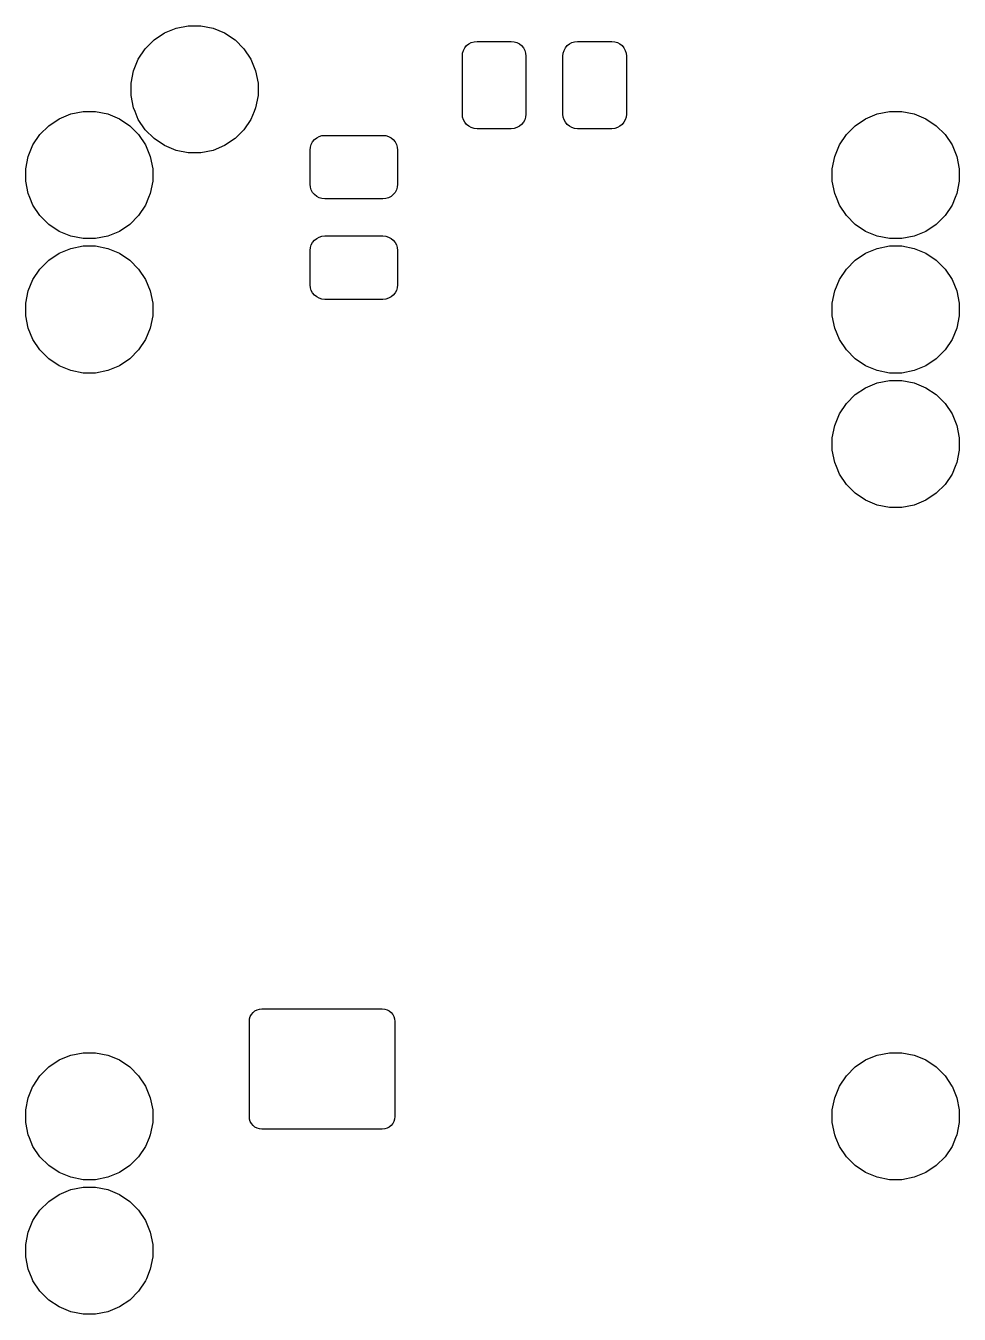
# Model space of a CAD drawing. Extents: x -2.2 to 93.1, y -83.6 to 12.9.
# Drawn here: x 26.8 to 44.44, y -22.22 to 2.12 of the extents above; entities that cross this region are included whole.
import ezdxf

# ---------------------------------------------------------------- set-up
doc = ezdxf.new("R2010")
doc.units = 0
doc.layers.add('BLACK', color=7, linetype='CONTINUOUS')

msp = doc.modelspace()

# ---------------------------------------------------------------- linework, layer by layer
at = {"layer": 'BLACK', "linetype": 'CONTINUOUS'}
for p, q in [((29.225, 1.8521), (29.4216, 1.98343)), ((29.4216, 1.98343), (29.64, 2.07388)), ((29.64, 2.07388), (29.8718, 2.12)), ((29.64, 2.07388), (29.64, 2.07388)), ((29.64, 2.07388), (29.64, 2.07388)), ((29.8718, 2.12), (30.1082, 2.12)), ((30.1082, 2.12), (30.34, 2.07388)), ((30.34, 2.07388), (30.34, 2.07388)), ((30.34, 2.07388), (30.34, 2.07388)), ((30.34, 2.07388), (30.5584, 1.98343)), ((30.5584, 1.98343), (30.755, 1.8521)), ((29.0579, 1.68495), (29.225, 1.8521)), ((30.755, 1.8521), (30.9221, 1.68495)), ((35.0965, 1.70264), (35.1307, 1.74428)), ((35.1307, 1.74428), (35.1724, 1.77845)), ((35.1724, 1.77845), (35.2199, 1.80384)), ((35.2199, 1.80384), (35.2714, 1.81948)), ((35.2714, 1.81948), (35.3275, 1.825)), ((35.3275, 1.825), (35.9725, 1.825)), ((35.9725, 1.825), (36.0286, 1.81948)), ((36.0286, 1.81948), (36.0801, 1.80384)), ((36.0801, 1.80384), (36.1276, 1.77845)), ((36.1276, 1.77845), (36.1693, 1.74428)), ((36.1693, 1.74428), (36.2035, 1.70264)), ((36.9965, 1.70264), (37.0307, 1.74428)), ((37.0307, 1.74428), (37.0724, 1.77845)), ((37.0724, 1.77845), (37.1199, 1.80384)), ((37.1199, 1.80384), (37.1714, 1.81948)), ((37.1714, 1.81948), (37.2275, 1.825)), ((37.2275, 1.825), (37.8725, 1.825)), ((37.8725, 1.825), (37.9286, 1.81948)), ((37.9286, 1.81948), (37.9801, 1.80384)), ((37.9801, 1.80384), (38.0276, 1.77845)), ((38.0276, 1.77845), (38.0693, 1.74428)), ((38.0693, 1.74428), (38.1035, 1.70264)), ((28.8361, 1.27002), (28.9266, 1.48841)), ((28.9266, 1.48841), (29.0579, 1.68495)), ((28.9266, 1.48841), (28.9266, 1.48841)), ((30.9221, 1.68495), (31.0534, 1.48841)), ((31.0534, 1.48841), (31.0534, 1.48841)), ((31.0534, 1.48841), (31.1439, 1.27002)), ((35.05, 1.54755), (35.0555, 1.6036)), ((35.05, 0.45245), (35.05, 1.54755)), ((35.0555, 1.6036), (35.0712, 1.65515)), ((35.0712, 1.65515), (35.0965, 1.70264)), ((36.2035, 1.70264), (36.2288, 1.65515)), ((36.2288, 1.65515), (36.2445, 1.6036)), ((36.2445, 1.6036), (36.25, 1.54755)), ((36.25, 1.54755), (36.25, 0.45245)), ((36.95, 1.54755), (36.9555, 1.6036)), ((36.95, 0.45245), (36.95, 1.54755)), ((36.9555, 1.6036), (36.9712, 1.65515)), ((36.9712, 1.65515), (36.9965, 1.70264)), ((38.1035, 1.70264), (38.1288, 1.65515)), ((38.1288, 1.65515), (38.1445, 1.6036)), ((38.1445, 1.6036), (38.15, 1.54755)), ((38.15, 1.54755), (38.15, 0.45245)), ((28.79, 1.03819), (28.8361, 1.27002)), ((31.1439, 1.27002), (31.19, 1.03819)), ((28.79, 0.80181), (28.79, 1.03819)), ((31.19, 1.03819), (31.19, 0.80181)), ((28.8361, 0.56998), (28.79, 0.80181)), ((31.19, 0.80181), (31.1439, 0.56998)), ((27.65, 0.45388), (27.8818, 0.5)), ((27.8818, 0.5), (28.1182, 0.5)), ((28.1182, 0.5), (28.35, 0.45388)), ((28.8662, 0.49741), (28.8361, 0.56998)), ((28.9266, 0.35159), (28.8662, 0.49741)), ((31.1138, 0.49741), (31.0534, 0.35159)), ((31.1439, 0.56998), (31.1138, 0.49741)), ((42.89, 0.45388), (43.1218, 0.5)), ((43.1218, 0.5), (43.3582, 0.5)), ((43.3582, 0.5), (43.59, 0.45388)), ((27.235, 0.2321), (27.4316, 0.36343)), ((27.4316, 0.36343), (27.65, 0.45388)), ((27.4316, 0.36343), (27.4316, 0.36343)), ((28.35, 0.45388), (28.5684, 0.36343)), ((28.5684, 0.36343), (28.5684, 0.36343)), ((28.5684, 0.36343), (28.765, 0.2321)), ((29.0579, 0.15504), (28.9266, 0.35159)), ((31.0534, 0.35159), (30.9221, 0.15504)), ((35.0555, 0.3964), (35.05, 0.45245)), ((35.0712, 0.34485), (35.0555, 0.3964)), ((35.0965, 0.29735), (35.0712, 0.34485)), ((35.1307, 0.25572), (35.0965, 0.29735)), ((35.1724, 0.22154), (35.1307, 0.25572)), ((36.1693, 0.25572), (36.1276, 0.22154)), ((36.2035, 0.29735), (36.1693, 0.25572)), ((36.2288, 0.34485), (36.2035, 0.29735)), ((36.2445, 0.3964), (36.2288, 0.34485)), ((36.25, 0.45245), (36.2445, 0.3964)), ((36.9555, 0.3964), (36.95, 0.45245)), ((36.9712, 0.34485), (36.9555, 0.3964)), ((36.9965, 0.29735), (36.9712, 0.34485)), ((37.0307, 0.25572), (36.9965, 0.29735)), ((37.0724, 0.22154), (37.0307, 0.25572)), ((38.0693, 0.25572), (38.0276, 0.22154)), ((38.1035, 0.29735), (38.0693, 0.25572)), ((38.1288, 0.34485), (38.1035, 0.29735)), ((38.1445, 0.3964), (38.1288, 0.34485)), ((38.15, 0.45245), (38.1445, 0.3964)), ((42.475, 0.2321), (42.6716, 0.36343)), ((42.6716, 0.36343), (42.89, 0.45388)), ((42.6716, 0.36343), (42.6716, 0.36343)), ((43.59, 0.45388), (43.8084, 0.36343)), ((43.8084, 0.36343), (43.8084, 0.36343)), ((43.8084, 0.36343), (44.005, 0.2321)), ((26.9366, -0.13159), (27.0679, 0.06495)), ((27.0679, 0.06495), (27.235, 0.2321)), ((28.765, 0.2321), (28.9321, 0.06495)), ((28.9321, 0.06495), (29.0634, -0.13159)), ((29.225, -0.0121), (29.0579, 0.15504)), ((30.9221, 0.15504), (30.755, -0.0121)), ((32.2557, -0.03072), (32.2974, 0.00346)), ((32.2974, 0.00346), (32.3449, 0.02884)), ((32.3449, 0.02884), (32.3964, 0.04448)), ((32.3964, 0.04448), (32.4525, 0.05)), ((32.4525, 0.05), (33.5475, 0.05)), ((33.5475, 0.05), (33.6036, 0.04448)), ((33.6036, 0.04448), (33.6551, 0.02884)), ((33.6551, 0.02884), (33.7026, 0.00346)), ((33.7026, 0.00346), (33.7443, -0.03072)), ((35.2199, 0.19616), (35.1724, 0.22154)), ((35.2714, 0.18052), (35.2199, 0.19616)), ((35.3275, 0.175), (35.2714, 0.18052)), ((35.9725, 0.175), (35.3275, 0.175)), ((36.0286, 0.18052), (35.9725, 0.175)), ((36.0801, 0.19616), (36.0286, 0.18052)), ((36.1276, 0.22154), (36.0801, 0.19616)), ((37.1199, 0.19616), (37.0724, 0.22154)), ((37.1714, 0.18052), (37.1199, 0.19616)), ((37.2275, 0.175), (37.1714, 0.18052)), ((37.8725, 0.175), (37.2275, 0.175)), ((37.9286, 0.18052), (37.8725, 0.175)), ((37.9801, 0.19616), (37.9286, 0.18052)), ((38.0276, 0.22154), (37.9801, 0.19616)), ((42.1766, -0.13159), (42.3079, 0.06495)), ((42.3079, 0.06495), (42.475, 0.2321)), ((44.005, 0.2321), (44.1721, 0.06495)), ((44.1721, 0.06495), (44.3034, -0.13159)), ((26.8461, -0.34997), (26.9366, -0.13159)), ((26.9366, -0.13159), (26.9366, -0.13159)), ((29.0634, -0.13159), (29.0634, -0.13159)), ((29.0634, -0.13159), (29.1539, -0.34997)), ((29.4216, -0.14343), (29.225, -0.0121)), ((29.64, -0.23389), (29.4216, -0.14343)), ((29.4216, -0.14343), (29.4216, -0.14343)), ((29.4216, -0.14343), (29.4216, -0.14343)), ((29.8718, -0.28), (29.64, -0.23389)), ((30.34, -0.23389), (30.1082, -0.28)), ((30.5584, -0.14343), (30.34, -0.23389)), ((30.755, -0.0121), (30.5584, -0.14343)), ((30.5584, -0.14343), (30.5584, -0.14343)), ((30.5584, -0.14343), (30.5584, -0.14343)), ((32.175, -0.22745), (32.1805, -0.1714)), ((32.175, -0.87255), (32.175, -0.22745)), ((32.1805, -0.1714), (32.1962, -0.11985)), ((32.1962, -0.11985), (32.2215, -0.07236)), ((32.2215, -0.07236), (32.2557, -0.03072)), ((33.7443, -0.03072), (33.7785, -0.07236)), ((33.7785, -0.07236), (33.8038, -0.11985)), ((33.8038, -0.11985), (33.8195, -0.1714)), ((33.8195, -0.1714), (33.825, -0.22745)), ((33.825, -0.22745), (33.825, -0.87255)), ((42.0861, -0.34997), (42.1766, -0.13159)), ((42.1766, -0.13159), (42.1766, -0.13159)), ((44.3034, -0.13159), (44.3034, -0.13159)), ((44.3034, -0.13159), (44.3939, -0.34997)), ((26.8, -0.58181), (26.8461, -0.34997)), ((29.1539, -0.34997), (29.2, -0.58181)), ((30.1082, -0.28), (29.8718, -0.28)), ((42.04, -0.58181), (42.0861, -0.34997)), ((44.3939, -0.34997), (44.44, -0.58181)), ((26.8, -0.81819), (26.8, -0.58181)), ((29.2, -0.58181), (29.2, -0.81819)), ((42.04, -0.81819), (42.04, -0.58181)), ((44.44, -0.58181), (44.44, -0.81819)), ((26.8461, -1.05002), (26.8, -0.81819)), ((29.2, -0.81819), (29.1539, -1.05002)), ((32.1805, -0.9286), (32.175, -0.87255)), ((32.1962, -0.98015), (32.1805, -0.9286)), ((33.8195, -0.9286), (33.8038, -0.98015)), ((33.825, -0.87255), (33.8195, -0.9286)), ((42.0861, -1.05002), (42.04, -0.81819)), ((44.44, -0.81819), (44.3939, -1.05002)), ((26.8781, -1.12716), (26.8461, -1.05002)), ((26.9366, -1.26841), (26.8781, -1.12716)), ((29.1219, -1.12716), (29.0634, -1.26841)), ((29.1539, -1.05002), (29.1219, -1.12716)), ((32.2215, -1.02764), (32.1962, -0.98015)), ((32.2557, -1.06928), (32.2215, -1.02764)), ((32.2974, -1.10345), (32.2557, -1.06928)), ((32.3449, -1.12884), (32.2974, -1.10345)), ((32.3964, -1.14448), (32.3449, -1.12884)), ((32.4525, -1.15), (32.3964, -1.14448)), ((33.5475, -1.15), (32.4525, -1.15)), ((33.6036, -1.14448), (33.5475, -1.15)), ((33.6551, -1.12884), (33.6036, -1.14448)), ((33.7026, -1.10345), (33.6551, -1.12884)), ((33.7443, -1.06928), (33.7026, -1.10345)), ((33.7785, -1.02764), (33.7443, -1.06928)), ((33.8038, -0.98015), (33.7785, -1.02764)), ((42.1181, -1.12716), (42.0861, -1.05002)), ((42.1766, -1.26841), (42.1181, -1.12716)), ((44.3619, -1.12716), (44.3034, -1.26841)), ((44.3939, -1.05002), (44.3619, -1.12716)), ((27.0679, -1.46496), (26.9366, -1.26841)), ((29.0634, -1.26841), (28.9321, -1.46496)), ((42.3079, -1.46496), (42.1766, -1.26841)), ((44.3034, -1.26841), (44.1721, -1.46496)), ((27.235, -1.6321), (27.0679, -1.46496)), ((27.4316, -1.76343), (27.235, -1.6321)), ((28.765, -1.6321), (28.5684, -1.76343)), ((28.9321, -1.46496), (28.765, -1.6321)), ((42.475, -1.6321), (42.3079, -1.46496)), ((42.6716, -1.76343), (42.475, -1.6321)), ((44.005, -1.6321), (43.8084, -1.76343)), ((44.1721, -1.46496), (44.005, -1.6321)), ((27.65, -1.85389), (27.4316, -1.76343)), ((27.4316, -1.76343), (27.4316, -1.76343)), ((27.4316, -1.76343), (27.4316, -1.76343)), ((27.8818, -1.9), (27.65, -1.85389)), ((28.1182, -1.9), (27.8818, -1.9)), ((28.35, -1.85389), (28.1182, -1.9)), ((28.5684, -1.76343), (28.35, -1.85389)), ((28.5684, -1.76343), (28.5684, -1.76343)), ((28.5684, -1.76343), (28.5684, -1.76343)), ((32.2215, -1.97235), (32.2557, -1.93072)), ((32.2557, -1.93072), (32.2974, -1.89654)), ((32.2974, -1.89654), (32.3449, -1.87116)), ((32.3449, -1.87116), (32.3964, -1.85552)), ((32.3964, -1.85552), (32.4525, -1.85)), ((32.4525, -1.85), (33.5475, -1.85)), ((33.5475, -1.85), (33.6036, -1.85552)), ((33.6036, -1.85552), (33.6551, -1.87116)), ((33.6551, -1.87116), (33.7026, -1.89654)), ((33.7026, -1.89654), (33.7443, -1.93072)), ((33.7443, -1.93072), (33.7785, -1.97235)), ((42.89, -1.85389), (42.6716, -1.76343)), ((42.6716, -1.76343), (42.6716, -1.76343)), ((42.6716, -1.76343), (42.6716, -1.76343)), ((43.1218, -1.9), (42.89, -1.85389)), ((43.3582, -1.9), (43.1218, -1.9)), ((43.59, -1.85389), (43.3582, -1.9)), ((43.8084, -1.76343), (43.59, -1.85389)), ((43.8084, -1.76343), (43.8084, -1.76343)), ((43.8084, -1.76343), (43.8084, -1.76343)), ((27.235, -2.3079), (27.4316, -2.17657)), ((27.4316, -2.17657), (27.65, -2.08611)), ((27.4316, -2.17657), (27.4316, -2.17657)), ((27.65, -2.08611), (27.8818, -2.04)), ((27.8818, -2.04), (28.1182, -2.04)), ((28.1182, -2.04), (28.35, -2.08611)), ((28.35, -2.08611), (28.5684, -2.17657)), ((28.5684, -2.17657), (28.5684, -2.17657)), ((28.5684, -2.17657), (28.765, -2.3079)), ((32.175, -2.12745), (32.1805, -2.0714)), ((32.175, -2.77255), (32.175, -2.12745)), ((32.1805, -2.0714), (32.1962, -2.01985)), ((32.1962, -2.01985), (32.2215, -1.97235)), ((33.7785, -1.97235), (33.8038, -2.01985)), ((33.8038, -2.01985), (33.8195, -2.0714)), ((33.8195, -2.0714), (33.825, -2.12745)), ((33.825, -2.12745), (33.825, -2.77255)), ((42.475, -2.3079), (42.6716, -2.17657)), ((42.6716, -2.17657), (42.89, -2.08611)), ((42.6716, -2.17657), (42.6716, -2.17657)), ((42.89, -2.08611), (43.1218, -2.04)), ((43.1218, -2.04), (43.3582, -2.04)), ((43.3582, -2.04), (43.59, -2.08611)), ((43.59, -2.08611), (43.8084, -2.17657)), ((43.8084, -2.17657), (43.8084, -2.17657)), ((43.8084, -2.17657), (44.005, -2.3079)), ((27.0679, -2.47504), (27.235, -2.3079)), ((28.765, -2.3079), (28.9321, -2.47504)), ((42.3079, -2.47504), (42.475, -2.3079)), ((44.005, -2.3079), (44.1721, -2.47504)), ((26.8461, -2.88997), (26.9366, -2.67159)), ((26.9366, -2.67159), (27.0679, -2.47504)), ((26.9366, -2.67159), (26.9366, -2.67159)), ((28.9321, -2.47504), (29.0634, -2.67159)), ((29.0634, -2.67159), (29.0634, -2.67159)), ((29.0634, -2.67159), (29.1539, -2.88997)), ((42.0861, -2.88997), (42.1766, -2.67159)), ((42.1766, -2.67159), (42.3079, -2.47504)), ((42.1766, -2.67159), (42.1766, -2.67159)), ((44.1721, -2.47504), (44.3034, -2.67159)), ((44.3034, -2.67159), (44.3034, -2.67159)), ((44.3034, -2.67159), (44.3939, -2.88997)), ((26.8, -3.12181), (26.8461, -2.88997)), ((29.1539, -2.88997), (29.2, -3.12181)), ((32.1805, -2.8286), (32.175, -2.77255)), ((32.1962, -2.88015), (32.1805, -2.8286)), ((32.2215, -2.92765), (32.1962, -2.88015)), ((33.8038, -2.88015), (33.7785, -2.92765)), ((33.8195, -2.8286), (33.8038, -2.88015)), ((33.825, -2.77255), (33.8195, -2.8286)), ((42.04, -3.12181), (42.0861, -2.88997)), ((44.3939, -2.88997), (44.44, -3.12181)), ((26.8, -3.35819), (26.8, -3.12181)), ((29.2, -3.12181), (29.2, -3.35819)), ((32.2557, -2.96928), (32.2215, -2.92765)), ((32.2974, -3.00345), (32.2557, -2.96928)), ((32.3449, -3.02884), (32.2974, -3.00345)), ((32.3964, -3.04448), (32.3449, -3.02884)), ((32.4525, -3.05), (32.3964, -3.04448)), ((33.5475, -3.05), (32.4525, -3.05)), ((33.6036, -3.04448), (33.5475, -3.05)), ((33.6551, -3.02884), (33.6036, -3.04448)), ((33.7026, -3.00345), (33.6551, -3.02884)), ((33.7443, -2.96928), (33.7026, -3.00345)), ((33.7785, -2.92765), (33.7443, -2.96928)), ((42.04, -3.35819), (42.04, -3.12181)), ((44.44, -3.12181), (44.44, -3.35819)), ((26.8461, -3.59002), (26.8, -3.35819)), ((29.2, -3.35819), (29.1539, -3.59002)), ((42.0861, -3.59002), (42.04, -3.35819)), ((44.44, -3.35819), (44.3939, -3.59002)), ((26.8461, -3.59003), (26.8461, -3.59002)), ((26.9366, -3.80841), (26.8461, -3.59003)), ((29.1539, -3.59003), (29.0634, -3.80841)), ((29.1539, -3.59002), (29.1539, -3.59003)), ((42.0861, -3.59003), (42.0861, -3.59002)), ((42.1766, -3.80841), (42.0861, -3.59003)), ((44.3939, -3.59003), (44.3034, -3.80841)), ((44.3939, -3.59002), (44.3939, -3.59003)), ((27.0679, -4.00495), (26.9366, -3.80841)), ((29.0634, -3.80841), (28.9321, -4.00495)), ((42.3079, -4.00495), (42.1766, -3.80841)), ((44.3034, -3.80841), (44.1721, -4.00495)), ((27.235, -4.1721), (27.0679, -4.00495)), ((28.9321, -4.00495), (28.765, -4.1721)), ((42.475, -4.1721), (42.3079, -4.00495)), ((44.1721, -4.00495), (44.005, -4.1721)), ((27.4316, -4.30343), (27.235, -4.1721)), ((27.65, -4.39389), (27.4316, -4.30343)), ((27.4316, -4.30343), (27.4316, -4.30343)), ((27.4316, -4.30343), (27.4316, -4.30343)), ((28.5684, -4.30343), (28.35, -4.39389)), ((28.765, -4.1721), (28.5684, -4.30343)), ((28.5684, -4.30343), (28.5684, -4.30343)), ((28.5684, -4.30343), (28.5684, -4.30343)), ((42.6716, -4.30343), (42.475, -4.1721)), ((42.89, -4.39389), (42.6716, -4.30343)), ((42.6716, -4.30343), (42.6716, -4.30343)), ((42.6716, -4.30343), (42.6716, -4.30343)), ((43.8084, -4.30343), (43.59, -4.39389)), ((44.005, -4.1721), (43.8084, -4.30343)), ((43.8084, -4.30343), (43.8084, -4.30343)), ((43.8084, -4.30343), (43.8084, -4.30343)), ((27.8818, -4.44), (27.65, -4.39389)), ((28.1182, -4.44), (27.8818, -4.44)), ((28.35, -4.39389), (28.1182, -4.44)), ((43.1218, -4.44), (42.89, -4.39389)), ((42.89, -4.62611), (43.1218, -4.58)), ((43.3582, -4.44), (43.1218, -4.44)), ((43.1218, -4.58), (43.3582, -4.58)), ((43.59, -4.39389), (43.3582, -4.44)), ((43.3582, -4.58), (43.59, -4.62611)), ((42.3079, -5.01504), (42.475, -4.8479)), ((42.475, -4.8479), (42.6716, -4.71657)), ((42.6716, -4.71657), (42.89, -4.62612)), ((42.89, -4.62612), (42.89, -4.62611)), ((42.89, -4.62612), (42.89, -4.62612)), ((43.59, -4.62611), (43.59, -4.62612)), ((43.59, -4.62612), (43.59, -4.62612)), ((43.59, -4.62612), (43.8084, -4.71657)), ((43.8084, -4.71657), (44.005, -4.8479)), ((44.005, -4.8479), (44.1721, -5.01504)), ((42.1766, -5.21159), (42.3079, -5.01504)), ((44.1721, -5.01504), (44.3034, -5.21159)), ((42.0861, -5.42997), (42.1766, -5.21159)), ((42.1766, -5.21159), (42.1766, -5.21159)), ((44.3034, -5.21159), (44.3034, -5.21159)), ((44.3034, -5.21159), (44.3939, -5.42997)), ((42.04, -5.66181), (42.0861, -5.42997)), ((44.3939, -5.42997), (44.44, -5.66181)), ((42.04, -5.89819), (42.04, -5.66181)), ((44.44, -5.66181), (44.44, -5.89819)), ((42.0861, -6.13002), (42.04, -5.89819)), ((44.44, -5.89819), (44.3939, -6.13002)), ((42.1179, -6.20676), (42.0861, -6.13002)), ((42.1766, -6.34841), (42.1179, -6.20676)), ((44.3621, -6.20676), (44.3034, -6.34841)), ((44.3939, -6.13002), (44.3621, -6.20676)), ((42.3079, -6.54495), (42.1766, -6.34841)), ((42.475, -6.7121), (42.3079, -6.54495)), ((44.1721, -6.54495), (44.005, -6.7121)), ((44.3034, -6.34841), (44.1721, -6.54495)), ((42.6716, -6.84343), (42.475, -6.7121)), ((44.005, -6.7121), (43.8084, -6.84343)), ((42.89, -6.93389), (42.6716, -6.84343)), ((42.6716, -6.84343), (42.6716, -6.84343)), ((42.6716, -6.84343), (42.6716, -6.84343)), ((43.1218, -6.98), (42.89, -6.93389)), ((43.3582, -6.98), (43.1218, -6.98)), ((43.59, -6.93389), (43.3582, -6.98)), ((43.8084, -6.84343), (43.59, -6.93389)), ((43.8084, -6.84343), (43.8084, -6.84343)), ((43.8084, -6.84343), (43.8084, -6.84343)), ((31.065, -16.5551), (31.0943, -16.5193)), ((31.0943, -16.5193), (31.1301, -16.49)), ((31.1301, -16.49), (31.1709, -16.4682)), ((31.1709, -16.4682), (31.2151, -16.4548)), ((31.2151, -16.4548), (31.2636, -16.45)), ((31.2636, -16.45), (33.5364, -16.45)), ((33.5364, -16.45), (33.5849, -16.4548)), ((33.5849, -16.4548), (33.6291, -16.4682)), ((33.6291, -16.4682), (33.6699, -16.49)), ((33.6699, -16.49), (33.7057, -16.5193)), ((33.7057, -16.5193), (33.735, -16.5551)), ((31.025, -16.6886), (31.0298, -16.6401)), ((31.025, -18.4864), (31.025, -16.6886)), ((31.0298, -16.6401), (31.0432, -16.5959)), ((31.0432, -16.5959), (31.065, -16.5551)), ((33.735, -16.5551), (33.7568, -16.5959)), ((33.7568, -16.5959), (33.7702, -16.6401)), ((33.7702, -16.6401), (33.775, -16.6886)), ((33.775, -16.6886), (33.775, -18.4864)), ((27.65, -17.3261), (27.8818, -17.28)), ((27.8818, -17.28), (28.1182, -17.28)), ((28.1182, -17.28), (28.35, -17.3261)), ((42.89, -17.3261), (43.1218, -17.28)), ((43.1218, -17.28), (43.3582, -17.28)), ((43.3582, -17.28), (43.59, -17.3261)), ((27.235, -17.5479), (27.4316, -17.4166)), ((27.4316, -17.4166), (27.5682, -17.36)), ((27.5682, -17.36), (27.65, -17.3261)), ((28.35, -17.3261), (28.4318, -17.36)), ((28.4318, -17.36), (28.5684, -17.4166)), ((28.5684, -17.4166), (28.765, -17.5479)), ((42.475, -17.5479), (42.6716, -17.4166)), ((42.6716, -17.4166), (42.8082, -17.36)), ((42.8082, -17.36), (42.89, -17.3261)), ((43.59, -17.3261), (43.6718, -17.36)), ((43.6718, -17.36), (43.8084, -17.4166)), ((43.8084, -17.4166), (44.005, -17.5479)), ((26.9374, -17.9104), (27.0679, -17.715)), ((27.0679, -17.715), (27.235, -17.5479)), ((28.765, -17.5479), (28.9321, -17.715)), ((28.9321, -17.715), (29.0626, -17.9104)), ((42.1774, -17.9104), (42.3079, -17.715)), ((42.3079, -17.715), (42.475, -17.5479)), ((44.005, -17.5479), (44.1721, -17.715)), ((44.1721, -17.715), (44.3026, -17.9104)), ((26.8461, -18.13), (26.9366, -17.9116)), ((26.9366, -17.9116), (26.9374, -17.9104)), ((29.0626, -17.9104), (29.0634, -17.9116)), ((29.0634, -17.9116), (29.1539, -18.13)), ((42.0861, -18.13), (42.1766, -17.9116)), ((42.1766, -17.9116), (42.1774, -17.9104)), ((44.3026, -17.9104), (44.3034, -17.9116)), ((44.3034, -17.9116), (44.3939, -18.13)), ((26.8, -18.3618), (26.8461, -18.13)), ((29.1539, -18.13), (29.2, -18.3618)), ((42.04, -18.3618), (42.0861, -18.13)), ((44.3939, -18.13), (44.44, -18.3618)), ((26.8, -18.5982), (26.8, -18.3618)), ((29.2, -18.3618), (29.2, -18.5982)), ((31.0298, -18.5349), (31.025, -18.4864)), ((33.775, -18.4864), (33.7702, -18.5349)), ((42.04, -18.5982), (42.04, -18.3618)), ((44.44, -18.3618), (44.44, -18.5982)), ((26.8461, -18.83), (26.8, -18.5982)), ((29.2, -18.5982), (29.1539, -18.83)), ((31.0432, -18.5791), (31.0298, -18.5349)), ((31.065, -18.6199), (31.0432, -18.5791)), ((31.0943, -18.6557), (31.065, -18.6199)), ((31.1301, -18.685), (31.0943, -18.6557)), ((31.1709, -18.7068), (31.1301, -18.685)), ((31.2151, -18.7202), (31.1709, -18.7068)), ((31.2636, -18.725), (31.2151, -18.7202)), ((33.5364, -18.725), (31.2636, -18.725)), ((33.5849, -18.7202), (33.5364, -18.725)), ((33.6291, -18.7068), (33.5849, -18.7202)), ((33.6699, -18.685), (33.6291, -18.7068)), ((33.7057, -18.6557), (33.6699, -18.685)), ((33.735, -18.6199), (33.7057, -18.6557)), ((33.7568, -18.5791), (33.735, -18.6199)), ((33.7702, -18.5349), (33.7568, -18.5791)), ((42.0861, -18.83), (42.04, -18.5982)), ((44.44, -18.5982), (44.3939, -18.83)), ((26.869, -18.8853), (26.8461, -18.83)), ((26.9366, -19.0484), (26.869, -18.8853)), ((29.131, -18.8853), (29.0634, -19.0484)), ((29.1539, -18.83), (29.131, -18.8853)), ((42.109, -18.8853), (42.0861, -18.83)), ((42.1766, -19.0484), (42.109, -18.8853)), ((44.371, -18.8853), (44.3034, -19.0484)), ((44.3939, -18.83), (44.371, -18.8853)), ((27.0679, -19.245), (26.9366, -19.0484)), ((29.0634, -19.0484), (28.9321, -19.245)), ((42.3079, -19.245), (42.1766, -19.0484)), ((44.3034, -19.0484), (44.1721, -19.245)), ((27.235, -19.4121), (27.0679, -19.245)), ((27.4316, -19.5434), (27.235, -19.4121)), ((28.765, -19.4121), (28.5684, -19.5434)), ((28.9321, -19.245), (28.765, -19.4121)), ((42.475, -19.4121), (42.3079, -19.245)), ((42.6716, -19.5434), (42.475, -19.4121)), ((44.005, -19.4121), (43.8084, -19.5434)), ((44.1721, -19.245), (44.005, -19.4121)), ((27.65, -19.6339), (27.4316, -19.5434)), ((27.4316, -19.5434), (27.4316, -19.5434)), ((27.4316, -19.5434), (27.4316, -19.5434)), ((27.8818, -19.68), (27.65, -19.6339)), ((28.1182, -19.68), (27.8818, -19.68)), ((28.35, -19.6339), (28.1182, -19.68)), ((28.5684, -19.5434), (28.35, -19.6339)), ((28.5684, -19.5434), (28.5684, -19.5434)), ((28.5684, -19.5434), (28.5684, -19.5434)), ((42.89, -19.6339), (42.6716, -19.5434)), ((42.6716, -19.5434), (42.6716, -19.5434)), ((42.6716, -19.5434), (42.6716, -19.5434)), ((43.1218, -19.68), (42.89, -19.6339)), ((43.3582, -19.68), (43.1218, -19.68)), ((43.59, -19.6339), (43.3582, -19.68)), ((43.8084, -19.5434), (43.59, -19.6339)), ((43.8084, -19.5434), (43.8084, -19.5434)), ((43.8084, -19.5434), (43.8084, -19.5434)), ((27.235, -20.0879), (27.4316, -19.9566)), ((27.4316, -19.9566), (27.65, -19.8661)), ((27.65, -19.8661), (27.8818, -19.82)), ((27.65, -19.8661), (27.65, -19.8661)), ((27.65, -19.8661), (27.65, -19.8661)), ((27.8818, -19.82), (28.1182, -19.82)), ((28.1182, -19.82), (28.35, -19.8661)), ((28.35, -19.8661), (28.35, -19.8661)), ((28.35, -19.8661), (28.35, -19.8661)), ((28.35, -19.8661), (28.5684, -19.9566)), ((28.5684, -19.9566), (28.765, -20.0879)), ((27.0679, -20.255), (27.235, -20.0879)), ((28.765, -20.0879), (28.9321, -20.255)), ((26.9366, -20.4516), (27.0679, -20.255)), ((28.9321, -20.255), (29.0634, -20.4516)), ((26.8, -20.9018), (26.8461, -20.67)), ((26.8461, -20.67), (26.9366, -20.4516)), ((26.9366, -20.4516), (26.9366, -20.4516)), ((29.0634, -20.4516), (29.0634, -20.4516)), ((29.0634, -20.4516), (29.1539, -20.67)), ((29.1539, -20.67), (29.2, -20.9018)), ((26.8, -21.1382), (26.8, -20.9018)), ((29.2, -20.9018), (29.2, -21.1382)), ((26.8461, -21.37), (26.8, -21.1382)), ((29.2, -21.1382), (29.1539, -21.37)), ((26.9208, -21.5503), (26.8461, -21.37)), ((29.1539, -21.37), (29.0792, -21.5503)), ((26.9366, -21.5884), (26.9208, -21.5503)), ((27.0679, -21.785), (26.9366, -21.5884)), ((29.0634, -21.5884), (28.9321, -21.785)), ((29.0792, -21.5503), (29.0634, -21.5884)), ((27.235, -21.9521), (27.0679, -21.785)), ((28.9321, -21.785), (28.765, -21.9521)), ((27.4316, -22.0834), (27.235, -21.9521)), ((27.65, -22.1739), (27.4316, -22.0834)), ((27.4316, -22.0834), (27.4316, -22.0834)), ((27.4316, -22.0834), (27.4316, -22.0834)), ((28.5684, -22.0834), (28.35, -22.1739)), ((28.765, -21.9521), (28.5684, -22.0834)), ((28.5684, -22.0834), (28.5684, -22.0834)), ((28.5684, -22.0834), (28.5684, -22.0834)), ((27.8818, -22.22), (27.65, -22.1739)), ((28.1182, -22.22), (27.8818, -22.22)), ((28.35, -22.1739), (28.1182, -22.22))]:
    msp.add_line(p, q, dxfattribs=at)

doc.saveas('drawing.dxf')
